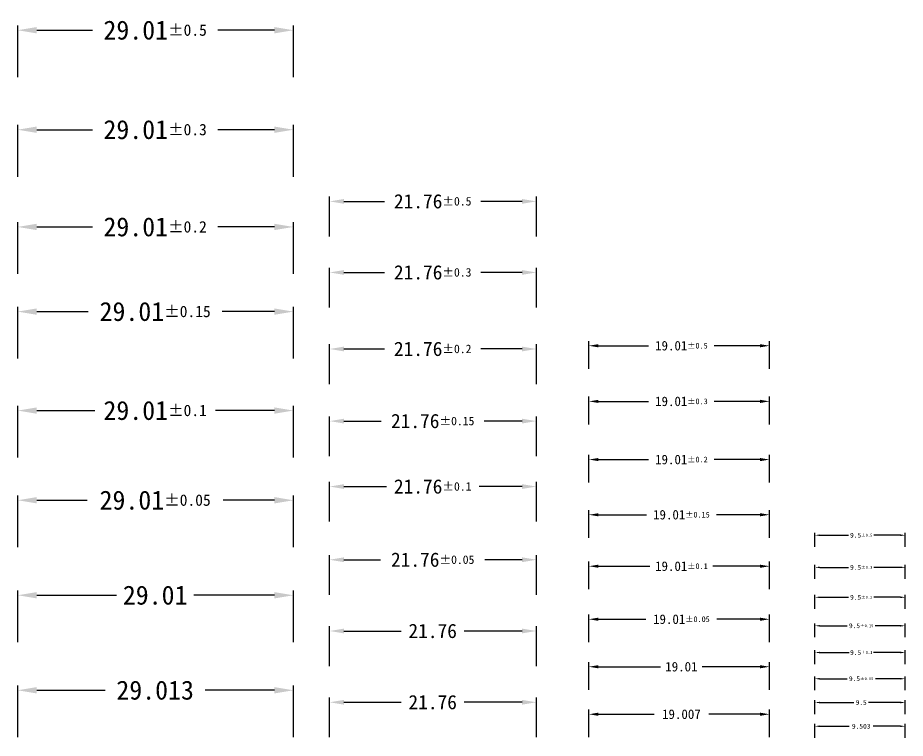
# Model space of a CAD drawing. Header units: millimetres. Extents: x 3150 to 3893, y 1403 to 2132.
# Drawn here: x 3799.6 to 3893.1, y 1993.2 to 2069.1 of the extents above; entities that cross this region are included whole.
import ezdxf

# ---------------------------------------------------------------- set-up
doc = ezdxf.new("R2010")
doc.units = ezdxf.units.MM
doc.styles.add('仿宋', font='')
doc.styles.get('仿宋').set_extended_font_data('仿宋_GB2312')
doc.dimstyles.new('_A0.5-公差0.05', dxfattribs={"dimtxt": 0.5, "dimasz": 0.5, "dimexe": 0.25, "dimexo": 0.05, "dimgap": 0.25, "dimtad": 0, "dimdsep": 46, "dimtxsty": '仿宋', "dimcen": 1, "dimclrd": 7, "dimclre": 7, "dimclrt": 7, "dimadec": 0, "dimazin": 2, "dimtol": 1, "dimtp": 0.05, "dimtm": 0.05, "dimtfac": 0.6, "dimtmove": 0, "dimatfit": 3, "dimfxl": 1, "dimtolj": 1, "dimarcsym": 0})
doc.dimstyles.new('_A0.5-公差0.1', dxfattribs={"dimtxt": 0.5, "dimasz": 0.5, "dimexe": 0.25, "dimexo": 0.05, "dimgap": 0.25, "dimtad": 0, "dimdsep": 46, "dimtxsty": '仿宋', "dimcen": 1, "dimclrd": 7, "dimclre": 7, "dimclrt": 7, "dimadec": 0, "dimazin": 2, "dimtol": 1, "dimtp": 0.1, "dimtm": 0.1, "dimtfac": 0.6, "dimtmove": 0, "dimatfit": 3, "dimfxl": 1, "dimtolj": 1, "dimarcsym": 0})
doc.dimstyles.new('_A0.5-公差0.15', dxfattribs={"dimtxt": 0.5, "dimasz": 0.5, "dimexe": 0.25, "dimexo": 0.05, "dimgap": 0.25, "dimtad": 0, "dimdsep": 46, "dimtxsty": '仿宋', "dimcen": 1, "dimclrd": 7, "dimclre": 7, "dimclrt": 7, "dimadec": 0, "dimazin": 2, "dimtol": 1, "dimtp": 0.15, "dimtm": 0.15, "dimtfac": 0.6, "dimtmove": 0, "dimatfit": 3, "dimfxl": 1, "dimtolj": 1, "dimarcsym": 0})
doc.dimstyles.new('_A0.5-公差0.2', dxfattribs={"dimtxt": 0.5, "dimasz": 0.5, "dimexe": 0.25, "dimexo": 0.05, "dimgap": 0.25, "dimtad": 0, "dimdsep": 46, "dimtxsty": '仿宋', "dimcen": 1, "dimclrd": 7, "dimclre": 7, "dimclrt": 7, "dimadec": 0, "dimazin": 2, "dimtol": 1, "dimtp": 0.2, "dimtm": 0.2, "dimtfac": 0.6, "dimtmove": 0, "dimatfit": 3, "dimfxl": 1, "dimtolj": 1, "dimarcsym": 0})
doc.dimstyles.new('_A0.5-公差0.3', dxfattribs={"dimtxt": 0.5, "dimasz": 0.5, "dimexe": 0.25, "dimexo": 0.05, "dimgap": 0.25, "dimtad": 0, "dimdsep": 46, "dimtxsty": '仿宋', "dimcen": 1, "dimclrd": 7, "dimclre": 7, "dimclrt": 7, "dimadec": 0, "dimazin": 2, "dimtol": 1, "dimtp": 0.3, "dimtm": 0.3, "dimtfac": 0.6, "dimtmove": 0, "dimatfit": 3, "dimfxl": 1, "dimtolj": 1, "dimarcsym": 0})
doc.dimstyles.new('_A0.5-公差0.5', dxfattribs={"dimtxt": 0.5, "dimasz": 0.5, "dimexe": 0.25, "dimexo": 0.05, "dimgap": 0.25, "dimtad": 0, "dimdsep": 46, "dimtxsty": '仿宋', "dimcen": 1, "dimclrd": 7, "dimclre": 7, "dimclrt": 7, "dimadec": 0, "dimazin": 2, "dimtol": 1, "dimtp": 0.5, "dimtm": 0.5, "dimtfac": 0.6, "dimtmove": 0, "dimatfit": 3, "dimfxl": 1, "dimtolj": 1, "dimarcsym": 0})
doc.dimstyles.new('_A0.5-无公差2', dxfattribs={"dimtxt": 0.5, "dimasz": 0.5, "dimexe": 0.25, "dimexo": 0.05, "dimgap": 0.25, "dimtad": 0, "dimdsep": 46, "dimtxsty": '仿宋', "dimcen": 1, "dimclrd": 7, "dimclre": 7, "dimclrt": 7, "dimadec": 0, "dimazin": 2, "dimtp": 0.05, "dimtm": 0.05, "dimtfac": 0.6, "dimtmove": 0, "dimatfit": 3, "dimfxl": 1, "dimtolj": 1, "dimarcsym": 0})
doc.dimstyles.new('_A0.5-无公差3', dxfattribs={"dimtxt": 0.5, "dimasz": 0.5, "dimexe": 0.25, "dimexo": 0.05, "dimgap": 0.25, "dimtad": 0, "dimdec": 3, "dimdsep": 46, "dimtxsty": '仿宋', "dimcen": 1, "dimclrd": 7, "dimclre": 7, "dimclrt": 7, "dimadec": 0, "dimazin": 2, "dimtp": 0.05, "dimtm": 0.05, "dimtfac": 0.6, "dimtdec": 3, "dimtmove": 0, "dimatfit": 3, "dimfxl": 1, "dimtolj": 1, "dimarcsym": 0})
doc.dimstyles.new('_A1.0-公差0.05', dxfattribs={"dimtxt": 1, "dimasz": 1, "dimexe": 0.5, "dimexo": 0.1, "dimgap": 0.5, "dimtad": 0, "dimdsep": 46, "dimtxsty": '仿宋', "dimcen": 2, "dimclrd": 7, "dimclre": 7, "dimclrt": 7, "dimadec": 0, "dimazin": 2, "dimtol": 1, "dimtp": 0.05, "dimtm": 0.05, "dimtfac": 0.6, "dimtmove": 0, "dimatfit": 3, "dimfxl": 1, "dimtolj": 1, "dimarcsym": 0})
doc.dimstyles.new('_A1.0-公差0.1', dxfattribs={"dimtxt": 1, "dimasz": 1, "dimexe": 0.5, "dimexo": 0.1, "dimgap": 0.5, "dimtad": 0, "dimdsep": 46, "dimtxsty": '仿宋', "dimcen": 2, "dimclrd": 7, "dimclre": 7, "dimclrt": 7, "dimadec": 0, "dimazin": 2, "dimtol": 1, "dimtp": 0.1, "dimtm": 0.1, "dimtfac": 0.6, "dimtmove": 0, "dimatfit": 3, "dimfxl": 1, "dimtolj": 1, "dimarcsym": 0})
doc.dimstyles.new('_A1.0-公差0.15', dxfattribs={"dimtxt": 1, "dimasz": 1, "dimexe": 0.5, "dimexo": 0.1, "dimgap": 0.5, "dimtad": 0, "dimdsep": 46, "dimtxsty": '仿宋', "dimcen": 2, "dimclrd": 7, "dimclre": 7, "dimclrt": 7, "dimadec": 0, "dimazin": 2, "dimtol": 1, "dimtp": 0.15, "dimtm": 0.15, "dimtfac": 0.6, "dimtmove": 0, "dimatfit": 3, "dimfxl": 1, "dimtolj": 1, "dimarcsym": 0})
doc.dimstyles.new('_A1.0-公差0.2', dxfattribs={"dimtxt": 1, "dimasz": 1, "dimexe": 0.5, "dimexo": 0.1, "dimgap": 0.5, "dimtad": 0, "dimdsep": 46, "dimtxsty": '仿宋', "dimcen": 2, "dimclrd": 7, "dimclre": 7, "dimclrt": 7, "dimadec": 0, "dimazin": 2, "dimtol": 1, "dimtp": 0.2, "dimtm": 0.2, "dimtfac": 0.6, "dimtmove": 0, "dimatfit": 3, "dimfxl": 1, "dimtolj": 1, "dimarcsym": 0})
doc.dimstyles.new('_A1.0-公差0.3', dxfattribs={"dimtxt": 1, "dimasz": 1, "dimexe": 0.5, "dimexo": 0.1, "dimgap": 0.5, "dimtad": 0, "dimdsep": 46, "dimtxsty": '仿宋', "dimcen": 2, "dimclrd": 7, "dimclre": 7, "dimclrt": 7, "dimadec": 0, "dimazin": 2, "dimtol": 1, "dimtp": 0.3, "dimtm": 0.3, "dimtfac": 0.6, "dimtmove": 0, "dimatfit": 3, "dimfxl": 1, "dimtolj": 1, "dimarcsym": 0})
doc.dimstyles.new('_A1.0-公差0.5', dxfattribs={"dimtxt": 1, "dimasz": 1, "dimexe": 0.5, "dimexo": 0.1, "dimgap": 0.5, "dimtad": 0, "dimdsep": 46, "dimtxsty": '仿宋', "dimcen": 2, "dimclrd": 7, "dimclre": 7, "dimclrt": 7, "dimadec": 0, "dimazin": 2, "dimtol": 1, "dimtp": 0.5, "dimtm": 0.5, "dimtfac": 0.6, "dimtmove": 0, "dimatfit": 3, "dimfxl": 1, "dimtolj": 1, "dimarcsym": 0})
doc.dimstyles.new('_A1.0-无公差2', dxfattribs={"dimtxt": 1, "dimasz": 1, "dimexe": 0.5, "dimexo": 0.1, "dimgap": 0.5, "dimtad": 0, "dimdsep": 46, "dimtxsty": '仿宋', "dimcen": 2, "dimclrd": 7, "dimclre": 7, "dimclrt": 7, "dimadec": 0, "dimazin": 2, "dimtp": 0.1, "dimtm": 0.1, "dimtfac": 0.6, "dimtmove": 0, "dimatfit": 3, "dimfxl": 1, "dimtolj": 1, "dimarcsym": 0})
doc.dimstyles.new('_A1.0-无公差3', dxfattribs={"dimtxt": 1, "dimasz": 1, "dimexe": 0.5, "dimexo": 0.1, "dimgap": 0.5, "dimtad": 0, "dimdec": 3, "dimdsep": 46, "dimtxsty": '仿宋', "dimcen": 2, "dimclrd": 7, "dimclre": 7, "dimclrt": 7, "dimadec": 0, "dimazin": 2, "dimtfac": 1, "dimtdec": 3, "dimtmove": 0, "dimatfit": 3, "dimfxl": 1, "dimtolj": 1, "dimarcsym": 0})
doc.dimstyles.new('_A1.5-公差0.05', dxfattribs={"dimtxt": 1.5, "dimasz": 1.5, "dimexe": 0.5, "dimexo": 0.1, "dimgap": 0.5, "dimtad": 0, "dimdsep": 46, "dimtxsty": '仿宋', "dimcen": 1.5, "dimclrd": 7, "dimclre": 7, "dimclrt": 7, "dimadec": 0, "dimazin": 2, "dimtol": 1, "dimtp": 0.05, "dimtm": 0.05, "dimtfac": 0.6, "dimtmove": 0, "dimatfit": 3, "dimfxl": 1, "dimtolj": 1, "dimarcsym": 0})
doc.dimstyles.new('_A1.5-公差0.1', dxfattribs={"dimtxt": 1.5, "dimasz": 1.5, "dimexe": 0.5, "dimexo": 0.1, "dimgap": 0.5, "dimtad": 0, "dimdsep": 46, "dimtxsty": '仿宋', "dimcen": 1.5, "dimclrd": 7, "dimclre": 7, "dimclrt": 7, "dimadec": 0, "dimazin": 2, "dimtol": 1, "dimtp": 0.1, "dimtm": 0.1, "dimtfac": 0.6, "dimtmove": 0, "dimatfit": 3, "dimfxl": 1, "dimtolj": 1, "dimarcsym": 0})
doc.dimstyles.new('_A1.5-公差0.15', dxfattribs={"dimtxt": 1.5, "dimasz": 1.5, "dimexe": 0.5, "dimexo": 0.1, "dimgap": 0.5, "dimtad": 0, "dimdsep": 46, "dimtxsty": '仿宋', "dimcen": 1.5, "dimclrd": 7, "dimclre": 7, "dimclrt": 7, "dimadec": 0, "dimazin": 2, "dimtol": 1, "dimtp": 0.15, "dimtm": 0.15, "dimtfac": 0.6, "dimtmove": 0, "dimatfit": 3, "dimfxl": 1, "dimtolj": 1, "dimarcsym": 0})
doc.dimstyles.new('_A1.5-公差0.2', dxfattribs={"dimtxt": 1.5, "dimasz": 1.5, "dimexe": 0.5, "dimexo": 0.1, "dimgap": 0.5, "dimtad": 0, "dimdsep": 46, "dimtxsty": '仿宋', "dimcen": 1.5, "dimclrd": 7, "dimclre": 7, "dimclrt": 7, "dimadec": 0, "dimazin": 2, "dimtol": 1, "dimtp": 0.2, "dimtm": 0.2, "dimtfac": 0.6, "dimtmove": 0, "dimatfit": 3, "dimfxl": 1, "dimtolj": 1, "dimarcsym": 0})
doc.dimstyles.new('_A1.5-公差0.3', dxfattribs={"dimtxt": 1.5, "dimasz": 1.5, "dimexe": 0.5, "dimexo": 0.1, "dimgap": 0.5, "dimtad": 0, "dimdsep": 46, "dimtxsty": '仿宋', "dimcen": 1.5, "dimclrd": 7, "dimclre": 7, "dimclrt": 7, "dimadec": 0, "dimazin": 2, "dimtol": 1, "dimtp": 0.3, "dimtm": 0.3, "dimtfac": 0.6, "dimtmove": 0, "dimatfit": 3, "dimfxl": 1, "dimtolj": 1, "dimarcsym": 0})
doc.dimstyles.new('_A1.5-公差0.5', dxfattribs={"dimtxt": 1.5, "dimasz": 1.5, "dimexe": 0.5, "dimexo": 0.1, "dimgap": 0.5, "dimtad": 0, "dimdsep": 46, "dimtxsty": '仿宋', "dimcen": 1.5, "dimclrd": 7, "dimclre": 7, "dimclrt": 7, "dimadec": 0, "dimazin": 2, "dimtol": 1, "dimtp": 0.5, "dimtm": 0.5, "dimtfac": 0.6, "dimtmove": 0, "dimatfit": 3, "dimfxl": 1, "dimtolj": 1, "dimarcsym": 0})
doc.dimstyles.new('_A1.5-无公差2', dxfattribs={"dimtxt": 1.5, "dimasz": 1.5, "dimexe": 0.5, "dimexo": 0.1, "dimgap": 0.5, "dimtad": 0, "dimdsep": 46, "dimtxsty": '仿宋', "dimcen": 1.5, "dimclrd": 7, "dimclre": 7, "dimclrt": 7, "dimadec": 0, "dimazin": 2, "dimtp": 0.05, "dimtm": 0.05, "dimtfac": 0.6, "dimtmove": 0, "dimatfit": 3, "dimfxl": 1, "dimtolj": 1, "dimarcsym": 0})
doc.dimstyles.new('_A1.5-无公差3', dxfattribs={"dimtxt": 1.5, "dimasz": 1.5, "dimexe": 0.5, "dimexo": 0.1, "dimgap": 0.5, "dimtad": 0, "dimdec": 3, "dimdsep": 46, "dimtxsty": '仿宋', "dimcen": 1.5, "dimclrd": 7, "dimclre": 7, "dimclrt": 7, "dimadec": 0, "dimazin": 2, "dimtp": 0.05, "dimtm": 0.05, "dimtfac": 0.6, "dimtdec": 3, "dimtmove": 0, "dimatfit": 3, "dimfxl": 1, "dimtolj": 1, "dimarcsym": 0})
doc.dimstyles.new('_A2.0-公差0.05', dxfattribs={"dimtxt": 2, "dimasz": 2, "dimexe": 0.5, "dimexo": 0.1, "dimgap": 0.5, "dimtad": 0, "dimdsep": 46, "dimtxsty": '仿宋', "dimcen": 2, "dimclrd": 7, "dimclre": 7, "dimclrt": 7, "dimadec": 0, "dimazin": 2, "dimtol": 1, "dimtp": 0.05, "dimtm": 0.05, "dimtfac": 0.6, "dimtmove": 0, "dimatfit": 3, "dimfxl": 1, "dimtolj": 1, "dimarcsym": 0})
doc.dimstyles.new('_A2.0-公差0.1', dxfattribs={"dimtxt": 2, "dimasz": 2, "dimexe": 0.5, "dimexo": 0.1, "dimgap": 0.5, "dimtad": 0, "dimdsep": 46, "dimtxsty": '仿宋', "dimcen": 2, "dimclrd": 7, "dimclre": 7, "dimclrt": 7, "dimadec": 0, "dimazin": 2, "dimtol": 1, "dimtp": 0.1, "dimtm": 0.1, "dimtfac": 0.6, "dimtmove": 0, "dimatfit": 3, "dimfxl": 1, "dimtolj": 1, "dimarcsym": 0})
doc.dimstyles.new('_A2.0-公差0.15', dxfattribs={"dimtxt": 2, "dimasz": 2, "dimexe": 0.5, "dimexo": 0.1, "dimgap": 0.5, "dimtad": 0, "dimdsep": 46, "dimtxsty": '仿宋', "dimcen": 2, "dimclrd": 7, "dimclre": 7, "dimclrt": 7, "dimadec": 0, "dimazin": 2, "dimtol": 1, "dimtp": 0.15, "dimtm": 0.15, "dimtfac": 0.6, "dimtmove": 0, "dimatfit": 3, "dimfxl": 1, "dimtolj": 1, "dimarcsym": 0})
doc.dimstyles.new('_A2.0-公差0.2', dxfattribs={"dimtxt": 2, "dimasz": 2, "dimexe": 0.5, "dimexo": 0.1, "dimgap": 0.5, "dimtad": 0, "dimdsep": 46, "dimtxsty": '仿宋', "dimcen": 2, "dimclrd": 7, "dimclre": 7, "dimclrt": 7, "dimadec": 0, "dimazin": 2, "dimtol": 1, "dimtp": 0.2, "dimtm": 0.2, "dimtfac": 0.6, "dimtmove": 0, "dimatfit": 3, "dimfxl": 1, "dimtolj": 1, "dimarcsym": 0})
doc.dimstyles.new('_A2.0-公差0.3', dxfattribs={"dimtxt": 2, "dimasz": 2, "dimexe": 0.5, "dimexo": 0.1, "dimgap": 0.5, "dimtad": 0, "dimdsep": 46, "dimtxsty": '仿宋', "dimcen": 2, "dimclrd": 7, "dimclre": 7, "dimclrt": 7, "dimadec": 0, "dimazin": 2, "dimtol": 1, "dimtp": 0.3, "dimtm": 0.3, "dimtfac": 0.6, "dimtmove": 0, "dimatfit": 3, "dimfxl": 1, "dimtolj": 1, "dimarcsym": 0})
doc.dimstyles.new('_A2.0-公差0.5', dxfattribs={"dimtxt": 2, "dimasz": 2, "dimexe": 0.5, "dimexo": 0.1, "dimgap": 0.5, "dimtad": 0, "dimdsep": 46, "dimtxsty": '仿宋', "dimcen": 2, "dimclrd": 7, "dimclre": 7, "dimclrt": 7, "dimadec": 0, "dimazin": 2, "dimtol": 1, "dimtp": 0.5, "dimtm": 0.5, "dimtfac": 0.6, "dimtmove": 0, "dimatfit": 3, "dimfxl": 1, "dimtolj": 1, "dimarcsym": 0})
doc.dimstyles.new('_A2.0-无公差2', dxfattribs={"dimtxt": 2, "dimasz": 2, "dimexe": 0.5, "dimexo": 0.1, "dimgap": 0.5, "dimtad": 0, "dimdsep": 46, "dimtxsty": '仿宋', "dimcen": 2, "dimclrd": 7, "dimclre": 7, "dimclrt": 7, "dimadec": 0, "dimazin": 2, "dimtp": 0.1, "dimtm": 0.1, "dimtfac": 1, "dimtmove": 0, "dimatfit": 3, "dimfxl": 1, "dimtolj": 1, "dimarcsym": 0})
doc.dimstyles.new('_A2.0-无公差3', dxfattribs={"dimtxt": 2, "dimasz": 2, "dimexe": 0.5, "dimexo": 0.1, "dimgap": 0.5, "dimtad": 0, "dimdec": 3, "dimdsep": 46, "dimtxsty": '仿宋', "dimcen": 2, "dimclrd": 7, "dimclre": 7, "dimclrt": 7, "dimadec": 0, "dimazin": 2, "dimtfac": 1, "dimtdec": 3, "dimtmove": 0, "dimatfit": 3, "dimfxl": 1, "dimtolj": 1, "dimarcsym": 0})

# ---------------------------------------------------------------- blocks, each defined once
blk = doc.blocks.new('*D379')
at = {"color": 7, "lineweight": -2, "transparency": 16777216}
for p, q in [((3799.643, 2013.32), (3799.643, 2018.77)), ((3801.643, 2018.27), (3806.94, 2018.27)), ((3826.656, 2018.27), (3821.273, 2018.27)), ((3828.656, 2013.32), (3828.656, 2018.77))]:
    blk.add_line(p, q, dxfattribs=at)
at = {"color": 7, "transparency": 16777216}
for points in [[(3801.643, 2018.604), (3801.643, 2017.937), (3799.643, 2018.27)], [(3826.656, 2018.604), (3826.656, 2017.937), (3828.656, 2018.27)]]:
    blk.add_solid(points, dxfattribs=at)
at = {"layer": 'Defpoints', "color": 0, "transparency": 16777216}
for p in [(3828.656, 2018.27), (3799.643, 2013.22), (3828.656, 2013.22)]:
    blk.add_point(p, dxfattribs=at)
at = {"color": 7, "transparency": 16777216, "insert": (3814.106, 2018.27), "char_height": 2, "attachment_point": 5, "style": '仿宋'}
blk.add_mtext('\\A1;29.01{\\H1.2;±0.05}', dxfattribs=at)
blk = doc.blocks.new('*D380')
at = {"color": 7, "lineweight": -2, "transparency": 16777216}
for p, q in [((3799.643, 2003.32), (3799.643, 2008.77)), ((3828.656, 2003.32), (3828.656, 2008.77)), ((3801.643, 2008.27), (3810.035, 2008.27)), ((3826.656, 2008.27), (3818.178, 2008.27))]:
    blk.add_line(p, q, dxfattribs=at)
at = {"color": 7, "transparency": 16777216}
for points in [[(3801.643, 2008.604), (3801.643, 2007.937), (3799.643, 2008.27)], [(3826.656, 2008.604), (3826.656, 2007.937), (3828.656, 2008.27)]]:
    blk.add_solid(points, dxfattribs=at)
at = {"layer": 'Defpoints', "color": 0, "transparency": 16777216}
for p in [(3828.656, 2008.27), (3799.643, 2003.22), (3828.656, 2003.22)]:
    blk.add_point(p, dxfattribs=at)
at = {"color": 7, "transparency": 16777216, "insert": (3814.106, 2008.27), "char_height": 2, "attachment_point": 5, "style": '仿宋'}
blk.add_mtext('\\A1;29.01', dxfattribs=at)
blk = doc.blocks.new('*D381')
at = {"color": 7, "lineweight": -2, "transparency": 16777216}
for p, q in [((3799.643, 1993.32), (3799.643, 1998.77)), ((3828.656, 1993.32), (3828.656, 1998.77)), ((3801.643, 1998.27), (3808.844, 1998.27)), ((3826.656, 1998.27), (3819.368, 1998.27))]:
    blk.add_line(p, q, dxfattribs=at)
at = {"color": 7, "transparency": 16777216}
for points in [[(3801.643, 1998.604), (3801.643, 1997.937), (3799.643, 1998.27)], [(3826.656, 1998.604), (3826.656, 1997.937), (3828.656, 1998.27)]]:
    blk.add_solid(points, dxfattribs=at)
at = {"layer": 'Defpoints', "color": 0, "transparency": 16777216}
for p in [(3828.656, 1998.27), (3799.643, 1993.22), (3828.656, 1993.22)]:
    blk.add_point(p, dxfattribs=at)
at = {"color": 7, "transparency": 16777216, "insert": (3814.106, 1998.27), "char_height": 2, "attachment_point": 5, "style": '仿宋'}
blk.add_mtext('\\A1;29.013', dxfattribs=at)
blk = doc.blocks.new('*D382')
at = {"color": 7, "lineweight": -2, "transparency": 16777216}
for p, q in [((3859.774, 2003.32), (3859.774, 2006.245)), ((3878.781, 2003.32), (3878.781, 2006.245)), ((3860.774, 2005.745), (3865.768, 2005.745)), ((3877.781, 2005.745), (3873.244, 2005.745))]:
    blk.add_line(p, q, dxfattribs=at)
at = {"color": 7, "transparency": 16777216}
for points in [[(3860.774, 2005.912), (3860.774, 2005.579), (3859.774, 2005.745)], [(3877.781, 2005.912), (3877.781, 2005.579), (3878.781, 2005.745)]]:
    blk.add_solid(points, dxfattribs=at)
at = {"layer": 'Defpoints', "color": 0, "transparency": 16777216}
for p in [(3878.781, 2005.745), (3859.774, 2003.22), (3878.781, 2003.22)]:
    blk.add_point(p, dxfattribs=at)
at = {"color": 7, "transparency": 16777216, "insert": (3869.506, 2005.745), "char_height": 1, "attachment_point": 5, "style": '仿宋'}
blk.add_mtext('\\A1;19.01{\\H0.6;±0.05}', dxfattribs=at)
blk = doc.blocks.new('*D383')
at = {"color": 7, "lineweight": -2, "transparency": 16777216}
for p, q in [((3859.774, 1998.32), (3859.774, 2001.245)), ((3878.781, 1998.32), (3878.781, 2001.245)), ((3860.774, 2000.745), (3867.315, 2000.745)), ((3877.781, 2000.745), (3871.696, 2000.745))]:
    blk.add_line(p, q, dxfattribs=at)
at = {"color": 7, "transparency": 16777216}
for points in [[(3860.774, 2000.912), (3860.774, 2000.579), (3859.774, 2000.745)], [(3877.781, 2000.912), (3877.781, 2000.579), (3878.781, 2000.745)]]:
    blk.add_solid(points, dxfattribs=at)
at = {"layer": 'Defpoints', "color": 0, "transparency": 16777216}
for p in [(3878.781, 2000.745), (3859.774, 1998.22), (3878.781, 1998.22)]:
    blk.add_point(p, dxfattribs=at)
at = {"color": 7, "transparency": 16777216, "insert": (3869.506, 2000.745), "char_height": 1, "attachment_point": 5, "style": '仿宋'}
blk.add_mtext('\\A1;19.01', dxfattribs=at)
blk = doc.blocks.new('*D384')
at = {"color": 7, "lineweight": -2, "transparency": 16777216}
for p, q in [((3859.774, 1993.32), (3859.774, 1996.245)), ((3860.774, 1995.745), (3866.625, 1995.745)), ((3877.781, 1995.745), (3872.387, 1995.745)), ((3878.781, 1993.32), (3878.781, 1996.245))]:
    blk.add_line(p, q, dxfattribs=at)
at = {"color": 7, "transparency": 16777216}
for points in [[(3860.774, 1995.912), (3860.774, 1995.579), (3859.774, 1995.745)], [(3877.781, 1995.912), (3877.781, 1995.579), (3878.781, 1995.745)]]:
    blk.add_solid(points, dxfattribs=at)
at = {"layer": 'Defpoints', "color": 0, "transparency": 16777216}
for p in [(3878.781, 1995.745), (3859.774, 1993.22), (3878.781, 1993.22)]:
    blk.add_point(p, dxfattribs=at)
at = {"color": 7, "transparency": 16777216, "insert": (3869.506, 1995.745), "char_height": 1, "attachment_point": 5, "style": '仿宋'}
blk.add_mtext('\\A1;19.007', dxfattribs=at)
blk = doc.blocks.new('*D385')
at = {"color": 7, "lineweight": -2, "transparency": 16777216}
for p, q in [((3883.568, 1998.27), (3883.568, 1999.733)), ((3884.068, 1999.483), (3886.946, 1999.483)), ((3892.571, 1999.483), (3889.922, 1999.483)), ((3893.071, 1998.27), (3893.071, 1999.733))]:
    blk.add_line(p, q, dxfattribs=at)
at = {"color": 7, "transparency": 16777216}
for points in [[(3884.068, 1999.566), (3884.068, 1999.399), (3883.568, 1999.483)], [(3892.571, 1999.566), (3892.571, 1999.399), (3893.071, 1999.483)]]:
    blk.add_solid(points, dxfattribs=at)
at = {"layer": 'Defpoints', "color": 0, "transparency": 16777216}
for p in [(3893.071, 1999.483), (3883.568, 1998.22), (3893.071, 1998.22)]:
    blk.add_point(p, dxfattribs=at)
at = {"color": 7, "transparency": 16777216, "insert": (3888.434, 1999.483), "char_height": 0.5, "attachment_point": 5, "style": '仿宋'}
blk.add_mtext('\\A1;9.5{\\H0.3;±0.05}', dxfattribs=at)
blk = doc.blocks.new('*D386')
at = {"color": 7, "lineweight": -2, "transparency": 16777216}
for p, q in [((3883.568, 1995.77), (3883.568, 1997.233)), ((3884.068, 1996.983), (3887.66, 1996.983)), ((3892.571, 1996.983), (3889.208, 1996.983)), ((3893.071, 1995.77), (3893.071, 1997.233))]:
    blk.add_line(p, q, dxfattribs=at)
at = {"color": 7, "transparency": 16777216}
for points in [[(3884.068, 1997.066), (3884.068, 1996.899), (3883.568, 1996.983)], [(3892.571, 1997.066), (3892.571, 1996.899), (3893.071, 1996.983)]]:
    blk.add_solid(points, dxfattribs=at)
at = {"layer": 'Defpoints', "color": 0, "transparency": 16777216}
for p in [(3893.071, 1996.983), (3883.568, 1995.72), (3893.071, 1995.72)]:
    blk.add_point(p, dxfattribs=at)
at = {"color": 7, "transparency": 16777216, "insert": (3888.434, 1996.983), "char_height": 0.5, "attachment_point": 5, "style": '仿宋'}
blk.add_mtext('\\A1;9.5', dxfattribs=at)
blk = doc.blocks.new('*D387')
at = {"color": 7, "lineweight": -2, "transparency": 16777216}
for p, q in [((3883.568, 1993.27), (3883.568, 1994.733)), ((3893.071, 1993.27), (3893.071, 1994.733)), ((3884.068, 1994.483), (3887.184, 1994.483)), ((3892.571, 1994.483), (3889.684, 1994.483))]:
    blk.add_line(p, q, dxfattribs=at)
at = {"color": 7, "transparency": 16777216}
for points in [[(3884.068, 1994.566), (3884.068, 1994.399), (3883.568, 1994.483)], [(3892.571, 1994.566), (3892.571, 1994.399), (3893.071, 1994.483)]]:
    blk.add_solid(points, dxfattribs=at)
at = {"layer": 'Defpoints', "color": 0, "transparency": 16777216}
for p in [(3893.071, 1994.483), (3883.568, 1993.22), (3893.071, 1993.22)]:
    blk.add_point(p, dxfattribs=at)
at = {"color": 7, "transparency": 16777216, "insert": (3888.434, 1994.483), "char_height": 0.5, "attachment_point": 5, "style": '仿宋'}
blk.add_mtext('\\A1;9.503', dxfattribs=at)
blk = doc.blocks.new('*D388')
at = {"color": 7, "lineweight": -2, "transparency": 16777216}
for p, q in [((3832.477, 2008.32), (3832.477, 2012.508)), ((3854.237, 2008.32), (3854.237, 2012.508)), ((3833.977, 2012.008), (3837.824, 2012.008)), ((3852.737, 2012.008), (3848.824, 2012.008))]:
    blk.add_line(p, q, dxfattribs=at)
at = {"color": 7, "transparency": 16777216}
for points in [[(3833.977, 2012.258), (3833.977, 2011.758), (3832.477, 2012.008)], [(3852.737, 2012.258), (3852.737, 2011.758), (3854.237, 2012.008)]]:
    blk.add_solid(points, dxfattribs=at)
at = {"layer": 'Defpoints', "color": 0, "transparency": 16777216}
for p in [(3854.237, 2012.008), (3832.477, 2008.22), (3854.237, 2008.22)]:
    blk.add_point(p, dxfattribs=at)
at = {"color": 7, "transparency": 16777216, "insert": (3843.324, 2012.008), "char_height": 1.5, "attachment_point": 5, "style": '仿宋'}
blk.add_mtext('\\A1;21.76{\\H0.9;±0.05}', dxfattribs=at)
blk = doc.blocks.new('*D389')
at = {"color": 7, "lineweight": -2, "transparency": 16777216}
for p, q in [((3832.477, 2000.82), (3832.477, 2005.008)), ((3854.237, 2000.82), (3854.237, 2005.008)), ((3833.977, 2004.508), (3840.003, 2004.508)), ((3852.737, 2004.508), (3846.646, 2004.508))]:
    blk.add_line(p, q, dxfattribs=at)
at = {"color": 7, "transparency": 16777216}
for points in [[(3833.977, 2004.758), (3833.977, 2004.258), (3832.477, 2004.508)], [(3852.737, 2004.758), (3852.737, 2004.258), (3854.237, 2004.508)]]:
    blk.add_solid(points, dxfattribs=at)
at = {"layer": 'Defpoints', "color": 0, "transparency": 16777216}
for p in [(3854.237, 2004.508), (3832.477, 2000.72), (3854.237, 2000.72)]:
    blk.add_point(p, dxfattribs=at)
at = {"color": 7, "transparency": 16777216, "insert": (3843.324, 2004.508), "char_height": 1.5, "attachment_point": 5, "style": '仿宋'}
blk.add_mtext('\\A1;21.76', dxfattribs=at)
blk = doc.blocks.new('*D390')
at = {"color": 7, "lineweight": -2, "transparency": 16777216}
for p, q in [((3832.477, 1993.32), (3832.477, 1997.508)), ((3854.237, 1993.32), (3854.237, 1997.508)), ((3833.977, 1997.008), (3840.003, 1997.008)), ((3852.737, 1997.008), (3846.646, 1997.008))]:
    blk.add_line(p, q, dxfattribs=at)
at = {"color": 7, "transparency": 16777216}
for points in [[(3833.977, 1997.258), (3833.977, 1996.758), (3832.477, 1997.008)], [(3852.737, 1997.258), (3852.737, 1996.758), (3854.237, 1997.008)]]:
    blk.add_solid(points, dxfattribs=at)
at = {"layer": 'Defpoints', "color": 0, "transparency": 16777216}
for p in [(3854.237, 1997.008), (3832.477, 1993.22), (3854.237, 1993.22)]:
    blk.add_point(p, dxfattribs=at)
at = {"color": 7, "transparency": 16777216, "insert": (3843.324, 1997.008), "char_height": 1.5, "attachment_point": 5, "style": '仿宋'}
blk.add_mtext('\\A1;21.76', dxfattribs=at)
blk = doc.blocks.new('*D391')
at = {"color": 7, "lineweight": -2, "transparency": 16777216}
for p, q in [((3832.477, 2016.026), (3832.477, 2020.214)), ((3854.237, 2016.026), (3854.237, 2020.214)), ((3833.977, 2019.714), (3838.446, 2019.714)), ((3852.737, 2019.714), (3848.203, 2019.714))]:
    blk.add_line(p, q, dxfattribs=at)
at = {"color": 7, "transparency": 16777216}
for points in [[(3833.977, 2019.964), (3833.977, 2019.464), (3832.477, 2019.714)], [(3852.737, 2019.964), (3852.737, 2019.464), (3854.237, 2019.714)]]:
    blk.add_solid(points, dxfattribs=at)
at = {"layer": 'Defpoints', "color": 0, "transparency": 16777216}
for p in [(3854.237, 2019.714), (3832.477, 2015.926), (3854.237, 2015.926)]:
    blk.add_point(p, dxfattribs=at)
at = {"color": 7, "transparency": 16777216, "insert": (3843.324, 2019.714), "char_height": 1.5, "attachment_point": 5, "style": '仿宋'}
blk.add_mtext('\\A1;21.76{\\H0.9;±0.1}', dxfattribs=at)
blk = doc.blocks.new('*D392')
at = {"color": 7, "lineweight": -2, "transparency": 16777216}
for p, q in [((3832.477, 2022.915), (3832.477, 2027.103)), ((3833.977, 2026.603), (3837.91, 2026.603)), ((3852.737, 2026.603), (3848.739, 2026.603)), ((3854.237, 2022.915), (3854.237, 2027.103))]:
    blk.add_line(p, q, dxfattribs=at)
at = {"color": 7, "transparency": 16777216}
for points in [[(3833.977, 2026.853), (3833.977, 2026.353), (3832.477, 2026.603)], [(3852.737, 2026.853), (3852.737, 2026.353), (3854.237, 2026.603)]]:
    blk.add_solid(points, dxfattribs=at)
at = {"layer": 'Defpoints', "color": 0, "transparency": 16777216}
for p in [(3854.237, 2026.603), (3832.477, 2022.815), (3854.237, 2022.815)]:
    blk.add_point(p, dxfattribs=at)
at = {"color": 7, "transparency": 16777216, "insert": (3843.324, 2026.603), "char_height": 1.5, "attachment_point": 5, "style": '仿宋'}
blk.add_mtext('\\A1;21.76{\\H0.9;±0.15}', dxfattribs=at)
blk = doc.blocks.new('*D393')
at = {"color": 7, "lineweight": -2, "transparency": 16777216}
for p, q in [((3832.477, 2030.505), (3832.477, 2034.693)), ((3833.977, 2034.193), (3838.253, 2034.193)), ((3852.737, 2034.193), (3848.396, 2034.193)), ((3854.237, 2030.505), (3854.237, 2034.693))]:
    blk.add_line(p, q, dxfattribs=at)
at = {"color": 7, "transparency": 16777216}
for points in [[(3833.977, 2034.443), (3833.977, 2033.943), (3832.477, 2034.193)], [(3852.737, 2034.443), (3852.737, 2033.943), (3854.237, 2034.193)]]:
    blk.add_solid(points, dxfattribs=at)
at = {"layer": 'Defpoints', "color": 0, "transparency": 16777216}
for p in [(3854.237, 2034.193), (3832.477, 2030.405), (3854.237, 2030.405)]:
    blk.add_point(p, dxfattribs=at)
at = {"color": 7, "transparency": 16777216, "insert": (3843.324, 2034.193), "char_height": 1.5, "attachment_point": 5, "style": '仿宋'}
blk.add_mtext('\\A1;21.76{\\H0.9;±0.2}', dxfattribs=at)
blk = doc.blocks.new('*D394')
at = {"color": 7, "lineweight": -2, "transparency": 16777216}
for p, q in [((3832.477, 2038.562), (3832.477, 2042.75)), ((3854.237, 2038.562), (3854.237, 2042.75)), ((3833.977, 2042.25), (3838.253, 2042.25)), ((3852.737, 2042.25), (3848.396, 2042.25))]:
    blk.add_line(p, q, dxfattribs=at)
at = {"color": 7, "transparency": 16777216}
for points in [[(3833.977, 2042.5), (3833.977, 2042), (3832.477, 2042.25)], [(3852.737, 2042.5), (3852.737, 2042), (3854.237, 2042.25)]]:
    blk.add_solid(points, dxfattribs=at)
at = {"layer": 'Defpoints', "color": 0, "transparency": 16777216}
for p in [(3854.237, 2042.25), (3832.477, 2038.462), (3854.237, 2038.462)]:
    blk.add_point(p, dxfattribs=at)
at = {"color": 7, "transparency": 16777216, "insert": (3843.324, 2042.25), "char_height": 1.5, "attachment_point": 5, "style": '仿宋'}
blk.add_mtext('\\A1;21.76{\\H0.9;±0.3}', dxfattribs=at)
blk = doc.blocks.new('*D395')
at = {"color": 7, "lineweight": -2, "transparency": 16777216}
for p, q in [((3799.643, 2022.76), (3799.643, 2028.21)), ((3801.643, 2027.71), (3807.768, 2027.71)), ((3826.656, 2027.71), (3820.444, 2027.71)), ((3828.656, 2022.76), (3828.656, 2028.21))]:
    blk.add_line(p, q, dxfattribs=at)
at = {"color": 7, "transparency": 16777216}
for points in [[(3801.643, 2028.043), (3801.643, 2027.377), (3799.643, 2027.71)], [(3826.656, 2028.043), (3826.656, 2027.377), (3828.656, 2027.71)]]:
    blk.add_solid(points, dxfattribs=at)
at = {"layer": 'Defpoints', "color": 0, "transparency": 16777216}
for p in [(3828.656, 2027.71), (3799.643, 2022.66), (3828.656, 2022.66)]:
    blk.add_point(p, dxfattribs=at)
at = {"color": 7, "transparency": 16777216, "insert": (3814.106, 2027.71), "char_height": 2, "attachment_point": 5, "style": '仿宋'}
blk.add_mtext('\\A1;29.01{\\H1.2;±0.1}', dxfattribs=at)
blk = doc.blocks.new('*D396')
at = {"color": 7, "lineweight": -2, "transparency": 16777216}
for p, q in [((3799.643, 2033.177), (3799.643, 2038.627)), ((3828.656, 2033.177), (3828.656, 2038.627)), ((3801.643, 2038.127), (3807.054, 2038.127)), ((3826.656, 2038.127), (3821.159, 2038.127))]:
    blk.add_line(p, q, dxfattribs=at)
at = {"color": 7, "transparency": 16777216}
for points in [[(3801.643, 2038.46), (3801.643, 2037.794), (3799.643, 2038.127)], [(3826.656, 2038.46), (3826.656, 2037.794), (3828.656, 2038.127)]]:
    blk.add_solid(points, dxfattribs=at)
at = {"layer": 'Defpoints', "color": 0, "transparency": 16777216}
for p in [(3828.656, 2038.127), (3799.643, 2033.077), (3828.656, 2033.077)]:
    blk.add_point(p, dxfattribs=at)
at = {"color": 7, "transparency": 16777216, "insert": (3814.106, 2038.127), "char_height": 2, "attachment_point": 5, "style": '仿宋'}
blk.add_mtext('\\A1;29.01{\\H1.2;±0.15}', dxfattribs=at)
blk = doc.blocks.new('*D397')
at = {"color": 7, "lineweight": -2, "transparency": 16777216}
for p, q in [((3799.643, 2042.087), (3799.643, 2047.537)), ((3801.643, 2047.037), (3807.511, 2047.037)), ((3826.656, 2047.037), (3820.701, 2047.037)), ((3828.656, 2042.087), (3828.656, 2047.537))]:
    blk.add_line(p, q, dxfattribs=at)
at = {"color": 7, "transparency": 16777216}
for points in [[(3801.643, 2047.371), (3801.643, 2046.704), (3799.643, 2047.037)], [(3826.656, 2047.371), (3826.656, 2046.704), (3828.656, 2047.037)]]:
    blk.add_solid(points, dxfattribs=at)
at = {"layer": 'Defpoints', "color": 0, "transparency": 16777216}
for p in [(3828.656, 2047.037), (3799.643, 2041.987), (3828.656, 2041.987)]:
    blk.add_point(p, dxfattribs=at)
at = {"color": 7, "transparency": 16777216, "insert": (3814.106, 2047.037), "char_height": 2, "attachment_point": 5, "style": '仿宋'}
blk.add_mtext('\\A1;29.01{\\H1.2;±0.2}', dxfattribs=at)
blk = doc.blocks.new('*D398')
at = {"color": 7, "lineweight": -2, "transparency": 16777216}
for p, q in [((3799.643, 2052.322), (3799.643, 2057.772)), ((3828.656, 2052.322), (3828.656, 2057.772)), ((3801.643, 2057.272), (3807.511, 2057.272)), ((3826.656, 2057.272), (3820.701, 2057.272))]:
    blk.add_line(p, q, dxfattribs=at)
at = {"color": 7, "transparency": 16777216}
for points in [[(3801.643, 2057.606), (3801.643, 2056.939), (3799.643, 2057.272)], [(3826.656, 2057.606), (3826.656, 2056.939), (3828.656, 2057.272)]]:
    blk.add_solid(points, dxfattribs=at)
at = {"layer": 'Defpoints', "color": 0, "transparency": 16777216}
for p in [(3828.656, 2057.272), (3799.643, 2052.222), (3828.656, 2052.222)]:
    blk.add_point(p, dxfattribs=at)
at = {"color": 7, "transparency": 16777216, "insert": (3814.106, 2057.272), "char_height": 2, "attachment_point": 5, "style": '仿宋'}
blk.add_mtext('\\A1;29.01{\\H1.2;±0.3}', dxfattribs=at)
blk = doc.blocks.new('*D399')
at = {"color": 7, "lineweight": -2, "transparency": 16777216}
for p, q in [((3859.774, 2008.902), (3859.774, 2011.827)), ((3878.781, 2008.902), (3878.781, 2011.827)), ((3860.774, 2011.327), (3866.182, 2011.327)), ((3877.781, 2011.327), (3872.83, 2011.327))]:
    blk.add_line(p, q, dxfattribs=at)
at = {"color": 7, "transparency": 16777216}
for points in [[(3860.774, 2011.493), (3860.774, 2011.16), (3859.774, 2011.327)], [(3877.781, 2011.493), (3877.781, 2011.16), (3878.781, 2011.327)]]:
    blk.add_solid(points, dxfattribs=at)
at = {"layer": 'Defpoints', "color": 0, "transparency": 16777216}
for p in [(3878.781, 2011.327), (3859.774, 2008.802), (3878.781, 2008.802)]:
    blk.add_point(p, dxfattribs=at)
at = {"color": 7, "transparency": 16777216, "insert": (3869.506, 2011.327), "char_height": 1, "attachment_point": 5, "style": '仿宋'}
blk.add_mtext('\\A1;19.01{\\H0.6;±0.1}', dxfattribs=at)
blk = doc.blocks.new('*D400')
at = {"color": 7, "lineweight": -2, "transparency": 16777216}
for p, q in [((3859.774, 2014.319), (3859.774, 2017.244)), ((3878.781, 2014.319), (3878.781, 2017.244)), ((3860.774, 2016.744), (3865.825, 2016.744)), ((3877.781, 2016.744), (3873.187, 2016.744))]:
    blk.add_line(p, q, dxfattribs=at)
at = {"color": 7, "transparency": 16777216}
for points in [[(3860.774, 2016.91), (3860.774, 2016.577), (3859.774, 2016.744)], [(3877.781, 2016.91), (3877.781, 2016.577), (3878.781, 2016.744)]]:
    blk.add_solid(points, dxfattribs=at)
at = {"layer": 'Defpoints', "color": 0, "transparency": 16777216}
for p in [(3878.781, 2016.744), (3859.774, 2014.219), (3878.781, 2014.219)]:
    blk.add_point(p, dxfattribs=at)
at = {"color": 7, "transparency": 16777216, "insert": (3869.506, 2016.744), "char_height": 1, "attachment_point": 5, "style": '仿宋'}
blk.add_mtext('\\A1;19.01{\\H0.6;±0.15}', dxfattribs=at)
blk = doc.blocks.new('*D401')
at = {"color": 7, "lineweight": -2, "transparency": 16777216}
for p, q in [((3859.774, 2020.128), (3859.774, 2023.053)), ((3878.781, 2020.128), (3878.781, 2023.053)), ((3860.774, 2022.553), (3866.054, 2022.553)), ((3877.781, 2022.553), (3872.958, 2022.553))]:
    blk.add_line(p, q, dxfattribs=at)
at = {"color": 7, "transparency": 16777216}
for points in [[(3860.774, 2022.72), (3860.774, 2022.387), (3859.774, 2022.553)], [(3877.781, 2022.72), (3877.781, 2022.387), (3878.781, 2022.553)]]:
    blk.add_solid(points, dxfattribs=at)
at = {"layer": 'Defpoints', "color": 0, "transparency": 16777216}
for p in [(3878.781, 2022.553), (3859.774, 2020.028), (3878.781, 2020.028)]:
    blk.add_point(p, dxfattribs=at)
at = {"color": 7, "transparency": 16777216, "insert": (3869.506, 2022.553), "char_height": 1, "attachment_point": 5, "style": '仿宋'}
blk.add_mtext('\\A1;19.01{\\H0.6;±0.2}', dxfattribs=at)
blk = doc.blocks.new('*D402')
at = {"color": 7, "lineweight": -2, "transparency": 16777216}
for p, q in [((3859.774, 2026.252), (3859.774, 2029.177)), ((3860.774, 2028.677), (3866.054, 2028.677)), ((3877.781, 2028.677), (3872.958, 2028.677)), ((3878.781, 2026.252), (3878.781, 2029.177))]:
    blk.add_line(p, q, dxfattribs=at)
at = {"color": 7, "transparency": 16777216}
for points in [[(3860.774, 2028.844), (3860.774, 2028.51), (3859.774, 2028.677)], [(3877.781, 2028.844), (3877.781, 2028.51), (3878.781, 2028.677)]]:
    blk.add_solid(points, dxfattribs=at)
at = {"layer": 'Defpoints', "color": 0, "transparency": 16777216}
for p in [(3878.781, 2028.677), (3859.774, 2026.152), (3878.781, 2026.152)]:
    blk.add_point(p, dxfattribs=at)
at = {"color": 7, "transparency": 16777216, "insert": (3869.506, 2028.677), "char_height": 1, "attachment_point": 5, "style": '仿宋'}
blk.add_mtext('\\A1;19.01{\\H0.6;±0.3}', dxfattribs=at)
blk = doc.blocks.new('*D403')
at = {"color": 7, "lineweight": -2, "transparency": 16777216}
for p, q in [((3883.568, 2001.033), (3883.568, 2002.495)), ((3884.068, 2002.245), (3887.153, 2002.245)), ((3892.571, 2002.245), (3889.715, 2002.245)), ((3893.071, 2001.033), (3893.071, 2002.495))]:
    blk.add_line(p, q, dxfattribs=at)
at = {"color": 7, "transparency": 16777216}
for points in [[(3884.068, 2002.328), (3884.068, 2002.162), (3883.568, 2002.245)], [(3892.571, 2002.328), (3892.571, 2002.162), (3893.071, 2002.245)]]:
    blk.add_solid(points, dxfattribs=at)
at = {"layer": 'Defpoints', "color": 0, "transparency": 16777216}
for p in [(3893.071, 2002.245), (3883.568, 2000.983), (3893.071, 2000.983)]:
    blk.add_point(p, dxfattribs=at)
at = {"color": 7, "transparency": 16777216, "insert": (3888.434, 2002.245), "char_height": 0.5, "attachment_point": 5, "style": '仿宋'}
blk.add_mtext('\\A1;9.5{\\H0.3;±0.1}', dxfattribs=at)
blk = doc.blocks.new('*D404')
at = {"color": 7, "lineweight": -2, "transparency": 16777216}
for p, q in [((3883.568, 2003.844), (3883.568, 2005.306)), ((3884.068, 2005.056), (3886.974, 2005.056)), ((3892.571, 2005.056), (3889.893, 2005.056)), ((3893.071, 2003.844), (3893.071, 2005.306))]:
    blk.add_line(p, q, dxfattribs=at)
at = {"color": 7, "transparency": 16777216}
for points in [[(3884.068, 2005.14), (3884.068, 2004.973), (3883.568, 2005.056)], [(3892.571, 2005.14), (3892.571, 2004.973), (3893.071, 2005.056)]]:
    blk.add_solid(points, dxfattribs=at)
at = {"layer": 'Defpoints', "color": 0, "transparency": 16777216}
for p in [(3893.071, 2005.056), (3883.568, 2003.794), (3893.071, 2003.794)]:
    blk.add_point(p, dxfattribs=at)
at = {"color": 7, "transparency": 16777216, "insert": (3888.434, 2005.056), "char_height": 0.5, "attachment_point": 5, "style": '仿宋'}
blk.add_mtext('\\A1;9.5{\\H0.3;±0.15}', dxfattribs=at)
blk = doc.blocks.new('*D373')
at = {"color": 7, "lineweight": -2, "transparency": 16777216}
for p, q in [((3883.568, 2006.845), (3883.568, 2008.308)), ((3884.068, 2008.058), (3887.088, 2008.058)), ((3892.571, 2008.058), (3889.779, 2008.058)), ((3893.071, 2006.845), (3893.071, 2008.308))]:
    blk.add_line(p, q, dxfattribs=at)
at = {"color": 7, "transparency": 16777216}
for points in [[(3884.068, 2008.141), (3884.068, 2007.974), (3883.568, 2008.058)], [(3892.571, 2008.141), (3892.571, 2007.974), (3893.071, 2008.058)]]:
    blk.add_solid(points, dxfattribs=at)
at = {"layer": 'Defpoints', "color": 0, "transparency": 16777216}
for p in [(3893.071, 2008.058), (3883.568, 2006.795), (3893.071, 2006.795)]:
    blk.add_point(p, dxfattribs=at)
at = {"color": 7, "transparency": 16777216, "insert": (3888.434, 2008.058), "char_height": 0.5, "attachment_point": 5, "style": '仿宋'}
blk.add_mtext('\\A1;9.5{\\H0.3;±0.2}', dxfattribs=at)
blk = doc.blocks.new('*D374')
at = {"color": 7, "lineweight": -2, "transparency": 16777216}
for p, q in [((3883.568, 2009.996), (3883.568, 2011.459)), ((3884.068, 2011.209), (3887.088, 2011.209)), ((3892.571, 2011.209), (3889.779, 2011.209)), ((3893.071, 2009.996), (3893.071, 2011.459))]:
    blk.add_line(p, q, dxfattribs=at)
at = {"color": 7, "transparency": 16777216}
for points in [[(3884.068, 2011.292), (3884.068, 2011.126), (3883.568, 2011.209)], [(3892.571, 2011.292), (3892.571, 2011.126), (3893.071, 2011.209)]]:
    blk.add_solid(points, dxfattribs=at)
at = {"layer": 'Defpoints', "color": 0, "transparency": 16777216}
for p in [(3893.071, 2011.209), (3883.568, 2009.946), (3893.071, 2009.946)]:
    blk.add_point(p, dxfattribs=at)
at = {"color": 7, "transparency": 16777216, "insert": (3888.434, 2011.209), "char_height": 0.5, "attachment_point": 5, "style": '仿宋'}
blk.add_mtext('\\A1;9.5{\\H0.3;±0.3}', dxfattribs=at)
blk = doc.blocks.new('*D375')
at = {"color": 7, "lineweight": -2, "transparency": 16777216}
for p, q in [((3799.643, 2062.794), (3799.643, 2068.245)), ((3801.643, 2067.745), (3807.511, 2067.745)), ((3826.656, 2067.745), (3820.701, 2067.745)), ((3828.656, 2062.794), (3828.656, 2068.245))]:
    blk.add_line(p, q, dxfattribs=at)
at = {"color": 7, "transparency": 16777216}
for points in [[(3801.643, 2068.078), (3801.643, 2067.411), (3799.643, 2067.745)], [(3826.656, 2068.078), (3826.656, 2067.411), (3828.656, 2067.745)]]:
    blk.add_solid(points, dxfattribs=at)
at = {"layer": 'Defpoints', "color": 0, "transparency": 16777216}
for p in [(3828.656, 2067.745), (3799.643, 2062.694), (3828.656, 2062.694)]:
    blk.add_point(p, dxfattribs=at)
at = {"color": 7, "transparency": 16777216, "insert": (3814.106, 2067.745), "char_height": 2, "attachment_point": 5, "style": '仿宋'}
blk.add_mtext('\\A1;29.01{\\H1.2;±0.5}', dxfattribs=at)
blk = doc.blocks.new('*D376')
at = {"color": 7, "lineweight": -2, "transparency": 16777216}
for p, q in [((3832.477, 2046.042), (3832.477, 2050.23)), ((3854.237, 2046.042), (3854.237, 2050.23)), ((3833.977, 2049.73), (3838.253, 2049.73)), ((3852.737, 2049.73), (3848.396, 2049.73))]:
    blk.add_line(p, q, dxfattribs=at)
at = {"color": 7, "transparency": 16777216}
for points in [[(3833.977, 2049.98), (3833.977, 2049.48), (3832.477, 2049.73)], [(3852.737, 2049.98), (3852.737, 2049.48), (3854.237, 2049.73)]]:
    blk.add_solid(points, dxfattribs=at)
at = {"layer": 'Defpoints', "color": 0, "transparency": 16777216}
for p in [(3854.237, 2049.73), (3832.477, 2045.942), (3854.237, 2045.942)]:
    blk.add_point(p, dxfattribs=at)
at = {"color": 7, "transparency": 16777216, "insert": (3843.324, 2049.73), "char_height": 1.5, "attachment_point": 5, "style": '仿宋'}
blk.add_mtext('\\A1;21.76{\\H0.9;±0.5}', dxfattribs=at)
blk = doc.blocks.new('*D377')
at = {"color": 7, "lineweight": -2, "transparency": 16777216}
for p, q in [((3859.774, 2032.108), (3859.774, 2035.033)), ((3878.781, 2032.108), (3878.781, 2035.033)), ((3860.774, 2034.533), (3866.054, 2034.533)), ((3877.781, 2034.533), (3872.958, 2034.533))]:
    blk.add_line(p, q, dxfattribs=at)
at = {"color": 7, "transparency": 16777216}
for points in [[(3860.774, 2034.7), (3860.774, 2034.367), (3859.774, 2034.533)], [(3877.781, 2034.7), (3877.781, 2034.367), (3878.781, 2034.533)]]:
    blk.add_solid(points, dxfattribs=at)
at = {"layer": 'Defpoints', "color": 0, "transparency": 16777216}
for p in [(3878.781, 2034.533), (3859.774, 2032.008), (3878.781, 2032.008)]:
    blk.add_point(p, dxfattribs=at)
at = {"color": 7, "transparency": 16777216, "insert": (3869.506, 2034.533), "char_height": 1, "attachment_point": 5, "style": '仿宋'}
blk.add_mtext('\\A1;19.01{\\H0.6;±0.5}', dxfattribs=at)
blk = doc.blocks.new('*D378')
at = {"color": 7, "lineweight": -2, "transparency": 16777216}
for p, q in [((3883.568, 2013.379), (3883.568, 2014.841)), ((3884.068, 2014.591), (3887.088, 2014.591)), ((3892.571, 2014.591), (3889.779, 2014.591)), ((3893.071, 2013.379), (3893.071, 2014.841))]:
    blk.add_line(p, q, dxfattribs=at)
at = {"color": 7, "transparency": 16777216}
for points in [[(3884.068, 2014.675), (3884.068, 2014.508), (3883.568, 2014.591)], [(3892.571, 2014.675), (3892.571, 2014.508), (3893.071, 2014.591)]]:
    blk.add_solid(points, dxfattribs=at)
at = {"layer": 'Defpoints', "color": 0, "transparency": 16777216}
for p in [(3893.071, 2014.591), (3883.568, 2013.329), (3893.071, 2013.329)]:
    blk.add_point(p, dxfattribs=at)
at = {"color": 7, "transparency": 16777216, "insert": (3888.434, 2014.591), "char_height": 0.5, "attachment_point": 5, "style": '仿宋'}
blk.add_mtext('\\A1;9.5{\\H0.3;±0.5}', dxfattribs=at)

msp = doc.modelspace()

# ---------------------------------------------------------------- dimensions: what is measured, and where the dimension line sits
for base, p1, p2, dimstyle, picture, middle in [((3828.6557, 2067.7446), (3799.6426, 2062.6943), (3828.6557, 2062.6943), '_A2.0-公差0.5', '*D375', (3814.1062, 2067.7446)), ((3828.6557, 2057.2723), (3799.6426, 2052.222), (3828.6557, 2052.222), '_A2.0-公差0.3', '*D398', (3814.1062, 2057.2723)), ((3854.2366, 2049.7302), (3832.4767, 2045.9425), (3854.2366, 2045.9425), '_A1.5-公差0.5', '*D376', (3843.3245, 2049.7302)), ((3828.6557, 2047.0374), (3799.6426, 2041.9872), (3828.6557, 2041.9872), '_A2.0-公差0.2', '*D397', (3814.1062, 2047.0374)), ((3854.2366, 2042.25), (3832.4767, 2038.4623), (3854.2366, 2038.4623), '_A1.5-公差0.3', '*D394', (3843.3245, 2042.25)), ((3828.6557, 2038.1271), (3799.6426, 2033.0768), (3828.6557, 2033.0768), '_A2.0-公差0.15', '*D396', (3814.1062, 2038.1271)), ((3854.2366, 2034.1929), (3832.4767, 2030.4052), (3854.2366, 2030.4052), '_A1.5-公差0.2', '*D393', (3843.3245, 2034.1929)), ((3878.7807, 2034.5332), (3859.7741, 2032.008), (3878.7807, 2032.008), '_A1.0-公差0.5', '*D377', (3869.506, 2034.5332)), ((3878.7807, 2028.6769), (3859.7741, 2026.1518), (3878.7807, 2026.1518), '_A1.0-公差0.3', '*D402', (3869.506, 2028.6769)), ((3828.6557, 2027.71), (3799.6426, 2022.6597), (3828.6557, 2022.6597), '_A2.0-公差0.1', '*D395', (3814.1062, 2027.71)), ((3854.2366, 2026.6029), (3832.4767, 2022.8152), (3854.2366, 2022.8152), '_A1.5-公差0.15', '*D392', (3843.3245, 2026.6029)), ((3878.7807, 2022.5534), (3859.7741, 2020.0282), (3878.7807, 2020.0282), '_A1.0-公差0.2', '*D401', (3869.506, 2022.5534)), ((3854.2366, 2019.7136), (3832.4767, 2015.9259), (3854.2366, 2015.9259), '_A1.5-公差0.1', '*D391', (3843.3245, 2019.7136)), ((3828.6557, 2018.2703), (3799.6426, 2013.2201), (3828.6557, 2013.2201), '_A2.0-公差0.05', '*D379', (3814.1062, 2018.2703)), ((3878.7807, 2016.7438), (3859.7741, 2014.2187), (3878.7807, 2014.2187), '_A1.0-公差0.15', '*D400', (3869.506, 2016.7438)), ((3893.0711, 2014.5914), (3883.5678, 2013.3288), (3893.0711, 2013.3288), '_A0.5-公差0.5', '*D378', (3888.4337, 2014.5914)), ((3854.2366, 2012.0078), (3832.4767, 2008.2201), (3854.2366, 2008.2201), '_A1.5-公差0.05', '*D388', (3843.3245, 2012.0078)), ((3878.7807, 2011.3268), (3859.7741, 2008.8017), (3878.7807, 2008.8017), '_A1.0-公差0.1', '*D399', (3869.506, 2011.3268)), ((3893.0711, 2011.209), (3883.5678, 2009.9465), (3893.0711, 2009.9465), '_A0.5-公差0.3', '*D374', (3888.4337, 2011.209)), ((3828.6557, 2008.2703), (3799.6426, 2003.2201), (3828.6557, 2003.2201), '_A2.0-无公差2', '*D380', (3814.1062, 2008.2703)), ((3893.0711, 2008.0577), (3883.5678, 2006.7951), (3893.0711, 2006.7951), '_A0.5-公差0.2', '*D373', (3888.4337, 2008.0577)), ((3878.7807, 2005.7452), (3859.7741, 2003.2201), (3878.7807, 2003.2201), '_A1.0-公差0.05', '*D382', (3869.506, 2005.7452)), ((3854.2366, 2004.5078), (3832.4767, 2000.7201), (3854.2366, 2000.7201), '_A1.5-无公差2', '*D389', (3843.3245, 2004.5078)), ((3893.0711, 2005.0564), (3883.5678, 2003.7938), (3893.0711, 2003.7938), '_A0.5-公差0.15', '*D404', (3888.4337, 2005.0564)), ((3893.0711, 2002.2451), (3883.5678, 2000.9825), (3893.0711, 2000.9825), '_A0.5-公差0.1', '*D403', (3888.4337, 2002.2451)), ((3878.7807, 2000.7452), (3859.7741, 1998.2201), (3878.7807, 1998.2201), '_A1.0-无公差2', '*D383', (3869.506, 2000.7452)), ((3828.6557, 1998.2703), (3799.6426, 1993.2201), (3828.6557, 1993.2201), '_A2.0-无公差3', '*D381', (3814.1062, 1998.2703)), ((3854.2366, 1997.0078), (3832.4767, 1993.2201), (3854.2366, 1993.2201), '_A1.5-无公差3', '*D390', (3843.3245, 1997.0078)), ((3893.0711, 1996.9826), (3883.5678, 1995.7201), (3893.0711, 1995.7201), '_A0.5-无公差2', '*D386', (3888.4337, 1996.9826)), ((3878.7807, 1995.7452), (3859.7741, 1993.2201), (3878.7807, 1993.2201), '_A1.0-无公差3', '*D384', (3869.506, 1995.7452)), ((3893.0711, 1994.4826), (3883.5678, 1993.2201), (3893.0711, 1993.2201), '_A0.5-无公差3', '*D387', (3888.4337, 1994.4826))]:
    dim = msp.add_linear_dim(base=base, p1=p1, p2=p2, dimstyle=dimstyle)
    dim.commit()
    dim.dimension.update_dxf_attribs({"geometry": picture, "text_midpoint": middle, "dimtype": 160})
dim = msp.add_linear_dim(base=(3893.0711, 1999.4826), p1=(3883.5678, 1998.2201), p2=(3893.0711, 1998.2201), dimstyle='_A0.5-公差0.05', override={"dimasz": 0.5})
dim.commit()
dim.dimension.update_dxf_attribs({"geometry": '*D385', "text_midpoint": (3888.4337, 1999.4826), "dimtype": 160})

doc.saveas('drawing.dxf')
